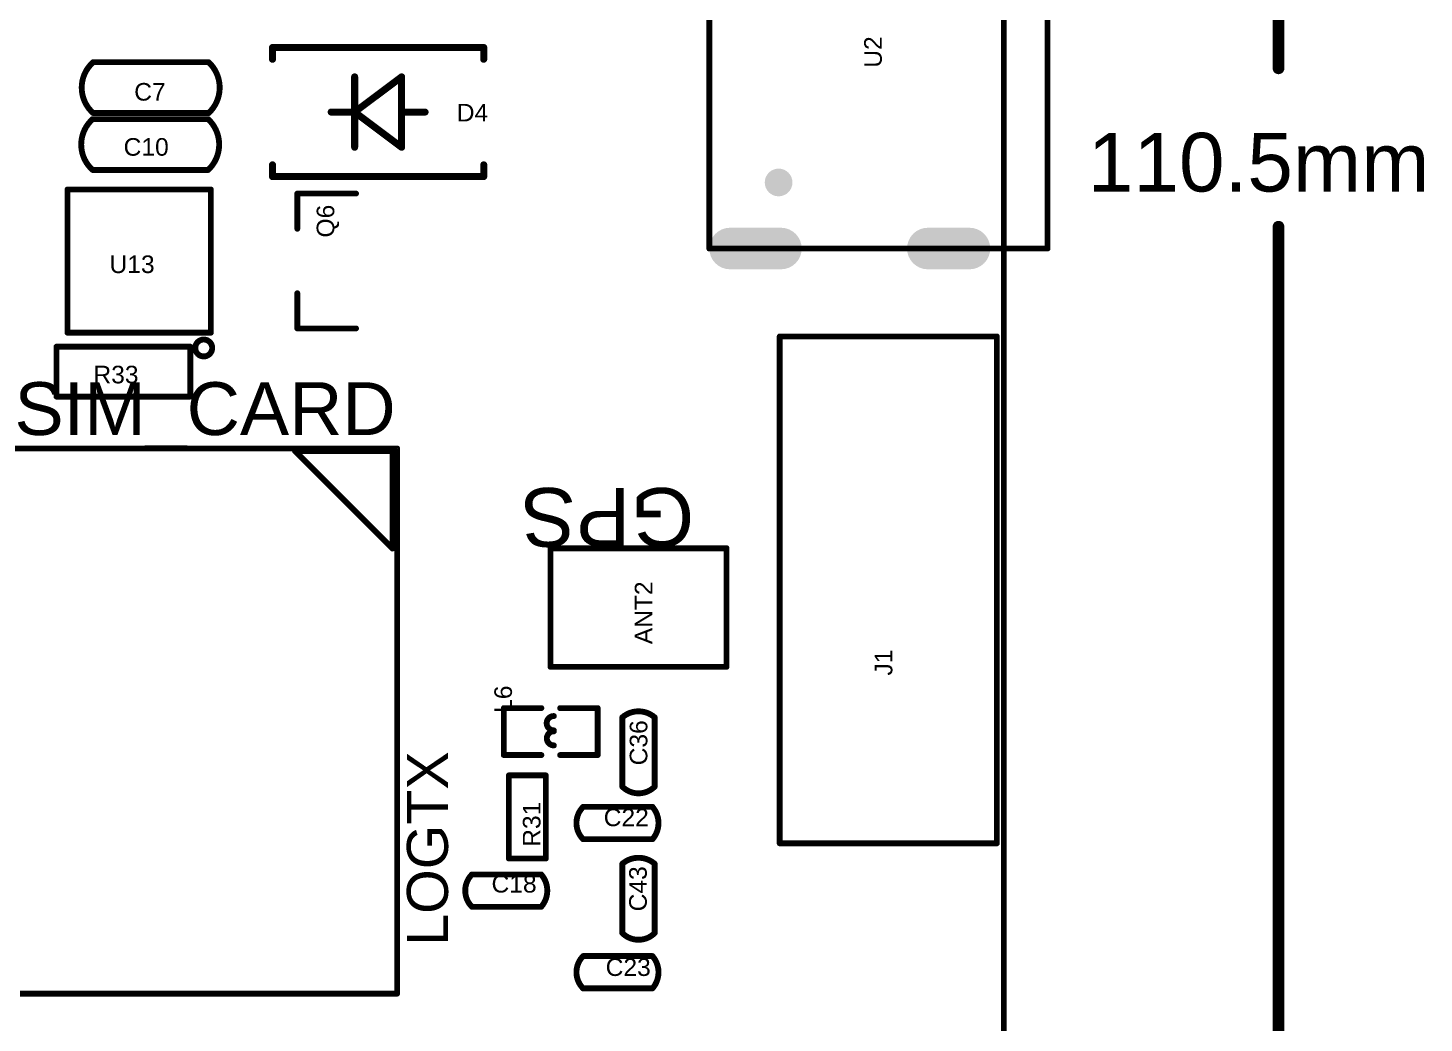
# Model space of a CAD drawing. Header units: millimetres. Extents: x 6 to 51, y 8 to 120.
# Drawn here: x 20.88 to 51.09, y 45.32 to 66.86 of the extents above; entities that cross this region are included whole.
import ezdxf

# ---------------------------------------------------------------- set-up
doc = ezdxf.new("R2010")
doc.units = ezdxf.units.MM
for name, color, linetype in [('KeepOutLayer', 6, 'Continuous'), ('MultiLayer', 9, 'Continuous'), ('PadHoleLayer', 156, 'Continuous'), ('TopOverlay', 2, 'Continuous')]:
    doc.layers.add(name, color=color, linetype=linetype)
doc.layers.get('0').off()
doc.styles.add('Arial', font='arial.ttf', dxfattribs={"height": 0.2})

# ---------------------------------------------------------------- blocks, each defined once
blk = doc.blocks.new('MICRO_SIM_2')
at = {"layer": 'TopOverlay', "const_width": 0.127}
for points in [[(-5.9, 0), (5.9, 0)], [(-5.9, 0), (-5.9, -14.097)], [(5.9, 0), (5.9, -14.097)], [(5.842, -11.887), (3.734, -13.995)], [(5.842, -11.887), (5.842, -13.995)], [(-5.9, -14.097), (5.9, -14.097)], [(3.734, -13.995), (5.842, -13.995)]]:
    blk.add_lwpolyline(points, dxfattribs=at)
at = {"layer": 'TopOverlay', "const_width": 0.0635}
for points in [[(-5.932, 0, 1), (-5.868, 0, 1)], [(-5.932, 0, 1), (-5.868, 0, 1)], [(5.868, 0, 1), (5.932, 0, 1)], [(5.868, 0, 1), (5.932, 0, 1)], [(5.81, -11.887, 1), (5.874, -11.887, 1)], [(5.81, -11.887, 1), (5.874, -11.887, 1)], [(-5.932, -14.097, 1), (-5.868, -14.097, 1)], [(-5.932, -14.097, 1), (-5.868, -14.097, 1)], [(3.702, -13.995, 1), (3.766, -13.995, 1)], [(3.702, -13.995, 1), (3.766, -13.995, 1)], [(5.81, -13.995, 1), (5.874, -13.995, 1)], [(5.81, -13.995, 1), (5.874, -13.995, 1)], [(5.868, -14.097, 1), (5.932, -14.097, 1)], [(5.868, -14.097, 1), (5.932, -14.097, 1)]]:
    blk.add_lwpolyline(points, format="xyb", close=True, dxfattribs=at)
blk = doc.blocks.new('TYPE_C3_0_8')
at = {"layer": 'MultiLayer'}
h = blk.add_hatch(color=9, dxfattribs=at)
edge = h.paths.add_edge_path()
edge.add_arc((-4.32, -1.55), 0.45, 180, 360)
edge.add_line((-3.87, -1.55), (-3.87, -0.45))
edge.add_arc((-4.32, -0.45), 0.45, 0, 180)
edge.add_line((-4.77, -0.45), (-4.77, -1.55))
h = blk.add_hatch(color=9, dxfattribs=at)
edge = h.paths.add_edge_path()
edge.add_arc((4.32, -1.55), 0.45, 180, 360)
edge.add_line((4.77, -1.55), (4.77, -0.45))
edge.add_arc((4.32, -0.45), 0.45, 0, 180)
edge.add_line((3.87, -0.45), (3.87, -1.55))
h = blk.add_hatch(color=9, dxfattribs=at)
edge = h.paths.add_edge_path()
edge.add_arc((-2.89, -1.5), 0.3, 0, 360)
h = blk.add_hatch(color=9, dxfattribs=at)
edge = h.paths.add_edge_path()
edge.add_arc((2.89, -1.5), 0.3, 0, 360)
h = blk.add_hatch(color=9, dxfattribs=at)
edge = h.paths.add_edge_path()
edge.add_arc((-4.32, -5.63), 0.45, 180, 360)
edge.add_line((-3.87, -5.63), (-3.87, -4.73))
edge.add_arc((-4.32, -4.73), 0.45, 0, 180)
edge.add_line((-4.77, -4.73), (-4.77, -5.63))
h = blk.add_hatch(color=9, dxfattribs=at)
edge = h.paths.add_edge_path()
edge.add_arc((4.32, -5.63), 0.45, 180, 360)
edge.add_line((4.77, -5.63), (4.77, -4.73))
edge.add_arc((4.32, -4.73), 0.45, 0, 180)
edge.add_line((3.87, -4.73), (3.87, -5.63))
at = {"layer": 'PadHoleLayer'}
h = blk.add_hatch(color=156, dxfattribs=at)
edge = h.paths.add_edge_path()
edge.add_arc((-4.32, -1.55), 0.3, 180, 360)
edge.add_line((-4.02, -1.55), (-4.02, -0.45))
edge.add_arc((-4.32, -0.45), 0.3, 0, 180)
edge.add_line((-4.62, -0.45), (-4.62, -1.55))
h = blk.add_hatch(color=156, dxfattribs=at)
edge = h.paths.add_edge_path()
edge.add_arc((4.32, -1.55), 0.3, 180, 360)
edge.add_line((4.62, -1.55), (4.62, -0.45))
edge.add_arc((4.32, -0.45), 0.3, 0, 180)
edge.add_line((4.02, -0.45), (4.02, -1.55))
h = blk.add_hatch(color=156, dxfattribs=at)
edge = h.paths.add_edge_path()
edge.add_arc((-2.89, -1.5), 0.3, 0, 360)
h = blk.add_hatch(color=156, dxfattribs=at)
edge = h.paths.add_edge_path()
edge.add_arc((2.89, -1.5), 0.3, 0, 360)
h = blk.add_hatch(color=156, dxfattribs=at)
edge = h.paths.add_edge_path()
edge.add_arc((-4.32, -5.63), 0.3, 180, 360)
edge.add_line((-4.02, -5.63), (-4.02, -4.73))
edge.add_arc((-4.32, -4.73), 0.3, 0, 180)
edge.add_line((-4.62, -4.73), (-4.62, -5.63))
h = blk.add_hatch(color=156, dxfattribs=at)
edge = h.paths.add_edge_path()
edge.add_arc((4.32, -5.63), 0.3, 180, 360)
edge.add_line((4.62, -5.63), (4.62, -4.73))
edge.add_arc((4.32, -4.73), 0.3, 0, 180)
edge.add_line((4.02, -4.73), (4.02, -5.63))
at = {"layer": 'TopOverlay', "const_width": 0.127}
for points in [[(-4.32, 0), (4.32, 0)], [(-4.32, 0), (-4.32, -7.32)], [(4.32, 0), (4.32, -7.32)], [(-4.32, -7.32), (4.32, -7.32)]]:
    blk.add_lwpolyline(points, dxfattribs=at)
at = {"layer": 'TopOverlay', "const_width": 0.0635}
for points in [[(-4.352, 0, 1), (-4.288, 0, 1)], [(-4.352, 0, 1), (-4.288, 0, 1)], [(4.288, 0, 1), (4.352, 0, 1)], [(4.288, 0, 1), (4.352, 0, 1)], [(-4.352, -7.32, 1), (-4.288, -7.32, 1)], [(-4.352, -7.32, 1), (-4.288, -7.32, 1)], [(4.288, -7.32, 1), (4.352, -7.32, 1)], [(4.288, -7.32, 1), (4.352, -7.32, 1)]]:
    blk.add_lwpolyline(points, format="xyb", close=True, dxfattribs=at)
blk = doc.blocks.new('DFN_8_13')
at = {"layer": 'TopOverlay'}
for points, const_width in [([(-1.214, 1.88, 1), (-1.58, 1.88, 1)], 0.127), ([(-1.612, 1.88, 1), (-1.548, 1.88, 1)], 0.0635), ([(-1.246, 1.88, 1), (-1.182, 1.88, 1)], 0.0635), ([(-1.582, 1.55, 1), (-1.518, 1.55, 1)], 0.0635), ([(-1.582, 1.55, 1), (-1.518, 1.55, 1)], 0.0635), ([(1.518, 1.55, 1), (1.582, 1.55, 1)], 0.0635), ([(1.518, 1.55, 1), (1.582, 1.55, 1)], 0.0635), ([(-1.582, -1.55, 1), (-1.518, -1.55, 1)], 0.0635), ([(-1.582, -1.55, 1), (-1.518, -1.55, 1)], 0.0635), ([(1.518, -1.55, 1), (1.582, -1.55, 1)], 0.0635), ([(1.518, -1.55, 1), (1.582, -1.55, 1)], 0.0635)]:
    blk.add_lwpolyline(points, format="xyb", close=True, dxfattribs=dict(at, const_width=const_width))
at = {"layer": 'TopOverlay', "const_width": 0.127}
for points in [[(1.55, 1.55), (-1.55, 1.55)], [(-1.55, 1.55), (-1.55, -1.55)], [(1.55, 1.55), (1.55, -1.55)], [(1.55, -1.55), (-1.55, -1.55)]]:
    blk.add_lwpolyline(points, dxfattribs=at)
blk = doc.blocks.new('R0603_78')
at = {"layer": 'TopOverlay', "const_width": 0.127}
for points in [[(-1.435, -0.54), (-1.435, 0.54)], [(-1.435, 0.54), (1.46, 0.54)], [(1.46, -0.54), (1.46, 0.54)], [(-1.435, -0.54), (1.46, -0.54)]]:
    blk.add_lwpolyline(points, dxfattribs=at)
at = {"layer": 'TopOverlay', "const_width": 0.0635}
for points in [[(-1.467, 0.54, 1), (-1.403, 0.54, 1)], [(-1.467, 0.54, 1), (-1.403, 0.54, 1)], [(1.429, 0.54, 1), (1.492, 0.54, 1)], [(1.429, 0.54, 1), (1.492, 0.54, 1)], [(-1.467, -0.54, 1), (-1.403, -0.54, 1)], [(-1.467, -0.54, 1), (-1.403, -0.54, 1)], [(1.429, -0.54, 1), (1.492, -0.54, 1)], [(1.429, -0.54, 1), (1.492, -0.54, 1)]]:
    blk.add_lwpolyline(points, format="xyb", close=True, dxfattribs=at)
blk = doc.blocks.new('R0402_80')
at = {"layer": 'TopOverlay', "const_width": 0.127}
for points in [[(-0.898, 0.408), (-0.898, -0.392)], [(-0.898, 0.408), (0.902, 0.408)], [(0.902, 0.408), (0.902, -0.392)], [(-0.898, -0.392), (0.902, -0.392)]]:
    blk.add_lwpolyline(points, dxfattribs=at)
at = {"layer": 'TopOverlay', "const_width": 0.0635}
for points in [[(-0.93, 0.408, 1), (-0.867, 0.408, 1)], [(-0.93, 0.408, 1), (-0.867, 0.408, 1)], [(0.87, 0.408, 1), (0.933, 0.408, 1)], [(0.87, 0.408, 1), (0.933, 0.408, 1)], [(-0.93, -0.392, 1), (-0.867, -0.392, 1)], [(-0.93, -0.392, 1), (-0.867, -0.392, 1)], [(0.87, -0.392, 1), (0.933, -0.392, 1)], [(0.87, -0.392, 1), (0.933, -0.392, 1)]]:
    blk.add_lwpolyline(points, format="xyb", close=True, dxfattribs=at)
blk = doc.blocks.new('SOT_23_97')
at = {"layer": 'TopOverlay', "const_width": 0.127}
for points in [[(-1.4605, 1.2065), (-0.6985, 1.2065)], [(-1.4605, 1.2065), (-1.4605, -0.0635)], [(0.6985, 1.2065), (1.4605, 1.2065)], [(1.4605, 1.2065), (1.4605, -0.0635)]]:
    blk.add_lwpolyline(points, dxfattribs=at)
at = {"layer": 'TopOverlay', "const_width": 0.0635}
for points in [[(-1.49225, 1.2065, 1), (-1.42875, 1.2065, 1)], [(-1.49225, 1.2065, 1), (-1.42875, 1.2065, 1)], [(-0.73025, 1.2065, 1), (-0.66675, 1.2065, 1)], [(0.66675, 1.2065, 1), (0.73025, 1.2065, 1)], [(1.42875, 1.2065, 1), (1.49225, 1.2065, 1)], [(1.42875, 1.2065, 1), (1.49225, 1.2065, 1)], [(-1.49225, -0.0635, 1), (-1.42875, -0.0635, 1)], [(1.42875, -0.0635, 1), (1.49225, -0.0635, 1)]]:
    blk.add_lwpolyline(points, format="xyb", close=True, dxfattribs=at)
blk = doc.blocks.new('FB0402_107')
at = {"layer": 'TopOverlay', "const_width": 0.127}
for points in [[(-0.2032, 0.508), (-1.016, 0.508)], [(-1.016, 0.508), (-1.016, -0.508)], [(1.016, 0.508), (0.2032, 0.508)], [(1.016, 0.508), (1.016, -0.508)], [(-0.2032, -0.508), (-1.016, -0.508)], [(1.016, -0.508), (0.2032, -0.508)]]:
    blk.add_lwpolyline(points, dxfattribs=at)
at = {"layer": 'TopOverlay', "const_width": 0.0635}
for points in [[(-1.04775, 0.508, 1), (-0.98425, 0.508, 1)], [(-1.04775, 0.508, 1), (-0.98425, 0.508, 1)], [(-0.23495, 0.508, 1), (-0.17145, 0.508, 1)], [(-0.099314, 0.298958, 1), (-0.035814, 0.298958, 1)], [(0.17145, 0.508, 1), (0.23495, 0.508, 1)], [(0.98425, 0.508, 1), (1.04775, 0.508, 1)], [(0.98425, 0.508, 1), (1.04775, 0.508, 1)], [(-0.099314, -0.005842, 1), (-0.035814, -0.005842, 1)], [(-0.099314, -0.0254, 1), (-0.035814, -0.0254, 1)], [(-0.099314, -0.336296, 1), (-0.035814, -0.336296, 1)], [(-1.04775, -0.508, 1), (-0.98425, -0.508, 1)], [(-1.04775, -0.508, 1), (-0.98425, -0.508, 1)], [(-0.23495, -0.508, 1), (-0.17145, -0.508, 1)], [(0.17145, -0.508, 1), (0.23495, -0.508, 1)], [(0.98425, -0.508, 1), (1.04775, -0.508, 1)], [(0.98425, -0.508, 1), (1.04775, -0.508, 1)]]:
    blk.add_lwpolyline(points, format="xyb", close=True, dxfattribs=at)
at = {"layer": 'TopOverlay', "const_width": 0.127}
for points in [[(-0.067564, 0.298958, -1), (-0.067564, -0.005842)], [(-0.067564, -0.0254, -1), (-0.067564, -0.336296)]]:
    blk.add_lwpolyline(points, format="xyb", dxfattribs=at)
blk = doc.blocks.new('MICRO_SD_113')
at = {"layer": 'TopOverlay', "const_width": 0.127}
for points in [[(0, 3.048), (10.9728, 3.048)], [(0, 3.048), (0, -1.651)], [(10.9728, 3.048), (10.9728, -1.651)], [(0, -1.651), (10.9728, -1.651)]]:
    blk.add_lwpolyline(points, dxfattribs=at)
at = {"layer": 'TopOverlay', "const_width": 0.0635}
for points in [[(-0.03175, 3.048, 1), (0.03175, 3.048, 1)], [(-0.03175, 3.048, 1), (0.03175, 3.048, 1)], [(10.94105, 3.048, 1), (11.00455, 3.048, 1)], [(10.94105, 3.048, 1), (11.00455, 3.048, 1)], [(-0.03175, -1.651, 1), (0.03175, -1.651, 1)], [(-0.03175, -1.651, 1), (0.03175, -1.651, 1)], [(10.94105, -1.651, 1), (11.00455, -1.651, 1)], [(10.94105, -1.651, 1), (11.00455, -1.651, 1)]]:
    blk.add_lwpolyline(points, format="xyb", close=True, dxfattribs=at)
blk = doc.blocks.new('DO_214AC_128')
at = {"layer": 'TopOverlay', "const_width": 0.1524}
for points in [[(-2.286, 1.397), (-2.286, 1.143)], [(2.286, 1.397), (-2.286, 1.397)], [(2.286, 1.397), (2.286, 1.143)], [(-0.508, 0.762), (-0.508, -0.762)], [(0.508, 0), (-0.508, 0.762)], [(0.508, 0.762), (0.508, -0.762)], [(-0.508, 0), (-1.016, 0)], [(0.508, 0), (-0.508, -0.762)], [(1.016, 0), (0.508, 0)], [(-2.286, -1.143), (-2.286, -1.397)], [(2.286, -1.143), (2.286, -1.397)], [(2.286, -1.397), (-2.286, -1.397)]]:
    blk.add_lwpolyline(points, dxfattribs=at)
at = {"layer": 'TopOverlay', "const_width": 0.0762}
for points in [[(-2.3241, 1.397, 1), (-2.2479, 1.397, 1)], [(-2.3241, 1.397, 1), (-2.2479, 1.397, 1)], [(-2.3241, 1.143, 1), (-2.2479, 1.143, 1)], [(2.2479, 1.397, 1), (2.3241, 1.397, 1)], [(2.2479, 1.397, 1), (2.3241, 1.397, 1)], [(2.2479, 1.143, 1), (2.3241, 1.143, 1)], [(-0.5461, 0.762, 1), (-0.4699, 0.762, 1)], [(-0.5461, 0.762, 1), (-0.4699, 0.762, 1)], [(0.4699, 0.762, 1), (0.5461, 0.762, 1)], [(-1.0541, 0, 1), (-0.9779, 0, 1)], [(-0.5461, 0, 1), (-0.4699, 0, 1)], [(0.4699, 0, 1), (0.5461, 0, 1)], [(0.4699, 0, 1), (0.5461, 0, 1)], [(0.4699, 0, 1), (0.5461, 0, 1)], [(0.9779, 0, 1), (1.0541, 0, 1)], [(-0.5461, -0.762, 1), (-0.4699, -0.762, 1)], [(-0.5461, -0.762, 1), (-0.4699, -0.762, 1)], [(0.4699, -0.762, 1), (0.5461, -0.762, 1)], [(-2.3241, -1.143, 1), (-2.2479, -1.143, 1)], [(2.2479, -1.143, 1), (2.3241, -1.143, 1)], [(-2.3241, -1.397, 1), (-2.2479, -1.397, 1)], [(-2.3241, -1.397, 1), (-2.2479, -1.397, 1)], [(2.2479, -1.397, 1), (2.3241, -1.397, 1)], [(2.2479, -1.397, 1), (2.3241, -1.397, 1)]]:
    blk.add_lwpolyline(points, format="xyb", close=True, dxfattribs=at)
blk = doc.blocks.new('C0603_133')
at = {"layer": 'TopOverlay', "const_width": 0.127}
for points in [[(-1.262, -0.559, -0.450467), (-1.262, 0.541)], [(1.238, 0.541, -0.432739), (1.238, -0.559)]]:
    blk.add_lwpolyline(points, format="xyb", dxfattribs=at)
for points in [[(-1.262, 0.541), (1.238, 0.541)], [(-1.262, -0.559), (1.238, -0.559)]]:
    blk.add_lwpolyline(points, dxfattribs=at)
at = {"layer": 'TopOverlay', "const_width": 0.0635}
for points in [[(-1.294, 0.541, 1), (-1.23, 0.541, 1)], [(-1.294, 0.541, 1), (-1.23, 0.541, 1)], [(1.206, 0.541, 1), (1.27, 0.541, 1)], [(1.206, 0.541, 1), (1.27, 0.541, 1)], [(-1.294, -0.559, 1), (-1.23, -0.559, 1)], [(-1.294, -0.559, 1), (-1.23, -0.559, 1)], [(1.206, -0.559, 1), (1.27, -0.559, 1)], [(1.206, -0.559, 1), (1.27, -0.559, 1)]]:
    blk.add_lwpolyline(points, format="xyb", close=True, dxfattribs=at)
blk = doc.blocks.new('C0402_142')
at = {"layer": 'TopOverlay', "const_width": 0.127}
for points in [[(-0.745, -0.347, -0.373387), (-0.745, 0.353)], [(0.755, 0.353, -0.414214), (0.755, -0.347)]]:
    blk.add_lwpolyline(points, format="xyb", dxfattribs=at)
for points in [[(-0.745, 0.353), (0.755, 0.353)], [(-0.745, -0.347), (0.755, -0.347)]]:
    blk.add_lwpolyline(points, dxfattribs=at)
at = {"layer": 'TopOverlay', "const_width": 0.0635}
for points in [[(-0.777, 0.353, 1), (-0.714, 0.353, 1)], [(-0.777, 0.353, 1), (-0.714, 0.353, 1)], [(0.723, 0.353, 1), (0.787, 0.353, 1)], [(0.723, 0.353, 1), (0.787, 0.353, 1)], [(-0.777, -0.347, 1), (-0.713, -0.347, 1)], [(-0.777, -0.347, 1), (-0.713, -0.347, 1)], [(0.723, -0.347, 1), (0.787, -0.347, 1)], [(0.723, -0.347, 1), (0.787, -0.347, 1)]]:
    blk.add_lwpolyline(points, format="xyb", close=True, dxfattribs=at)
blk = doc.blocks.new('C0402_150')
at = {"layer": 'TopOverlay', "const_width": 0.127}
for points in [[(-0.745, -0.347, -0.373387), (-0.745, 0.353)], [(0.755, 0.353, -0.414214), (0.755, -0.347)]]:
    blk.add_lwpolyline(points, format="xyb", dxfattribs=at)
for points in [[(-0.745, 0.353), (0.755, 0.353)], [(-0.745, -0.347), (0.755, -0.347)]]:
    blk.add_lwpolyline(points, dxfattribs=at)
at = {"layer": 'TopOverlay', "const_width": 0.0635}
for points in [[(-0.777, 0.353, 1), (-0.714, 0.353, 1)], [(-0.777, 0.353, 1), (-0.714, 0.353, 1)], [(0.723, 0.353, 1), (0.787, 0.353, 1)], [(0.723, 0.353, 1), (0.787, 0.353, 1)], [(-0.777, -0.347, 1), (-0.713, -0.347, 1)], [(-0.777, -0.347, 1), (-0.713, -0.347, 1)], [(0.723, -0.347, 1), (0.787, -0.347, 1)], [(0.723, -0.347, 1), (0.787, -0.347, 1)]]:
    blk.add_lwpolyline(points, format="xyb", close=True, dxfattribs=at)
blk = doc.blocks.new('C0402_164')
at = {"layer": 'TopOverlay', "const_width": 0.127}
for points in [[(-0.745, -0.347, -0.373387), (-0.745, 0.353)], [(0.755, 0.353, -0.414214), (0.755, -0.347)]]:
    blk.add_lwpolyline(points, format="xyb", dxfattribs=at)
for points in [[(0.755, 0.353), (-0.745, 0.353)], [(0.755, -0.347), (-0.745, -0.347)]]:
    blk.add_lwpolyline(points, dxfattribs=at)
at = {"layer": 'TopOverlay', "const_width": 0.0635}
for points in [[(-0.777, 0.353, 1), (-0.714, 0.353, 1)], [(-0.777, 0.353, 1), (-0.714, 0.353, 1)], [(0.723, 0.353, 1), (0.787, 0.353, 1)], [(0.723, 0.353, 1), (0.787, 0.353, 1)], [(-0.777, -0.347, 1), (-0.713, -0.347, 1)], [(-0.777, -0.347, 1), (-0.713, -0.347, 1)], [(0.723, -0.347, 1), (0.787, -0.347, 1)], [(0.723, -0.347, 1), (0.787, -0.347, 1)]]:
    blk.add_lwpolyline(points, format="xyb", close=True, dxfattribs=at)
blk = doc.blocks.new('C0402_165')
at = {"layer": 'TopOverlay', "const_width": 0.127}
for points in [[(-0.745, -0.347, -0.373387), (-0.745, 0.353)], [(0.755, 0.353, -0.414214), (0.755, -0.347)]]:
    blk.add_lwpolyline(points, format="xyb", dxfattribs=at)
for points in [[(0.755, 0.353), (-0.745, 0.353)], [(0.755, -0.347), (-0.745, -0.347)]]:
    blk.add_lwpolyline(points, dxfattribs=at)
at = {"layer": 'TopOverlay', "const_width": 0.0635}
for points in [[(-0.777, 0.353, 1), (-0.714, 0.353, 1)], [(-0.777, 0.353, 1), (-0.714, 0.353, 1)], [(0.723, 0.353, 1), (0.787, 0.353, 1)], [(0.723, 0.353, 1), (0.787, 0.353, 1)], [(-0.777, -0.347, 1), (-0.713, -0.347, 1)], [(-0.777, -0.347, 1), (-0.713, -0.347, 1)], [(0.723, -0.347, 1), (0.787, -0.347, 1)], [(0.723, -0.347, 1), (0.787, -0.347, 1)]]:
    blk.add_lwpolyline(points, format="xyb", close=True, dxfattribs=at)
blk = doc.blocks.new('C0402_170')
at = {"layer": 'TopOverlay', "const_width": 0.127}
for points in [[(-0.745, -0.347, -0.373387), (-0.745, 0.353)], [(0.755, 0.353, -0.414214), (0.755, -0.347)]]:
    blk.add_lwpolyline(points, format="xyb", dxfattribs=at)
for points in [[(0.755, 0.353), (-0.745, 0.353)], [(0.755, -0.347), (-0.745, -0.347)]]:
    blk.add_lwpolyline(points, dxfattribs=at)
at = {"layer": 'TopOverlay', "const_width": 0.0635}
for points in [[(-0.777, 0.353, 1), (-0.714, 0.353, 1)], [(-0.777, 0.353, 1), (-0.714, 0.353, 1)], [(0.723, 0.353, 1), (0.787, 0.353, 1)], [(0.723, 0.353, 1), (0.787, 0.353, 1)], [(-0.777, -0.347, 1), (-0.713, -0.347, 1)], [(-0.777, -0.347, 1), (-0.713, -0.347, 1)], [(0.723, -0.347, 1), (0.787, -0.347, 1)], [(0.723, -0.347, 1), (0.787, -0.347, 1)]]:
    blk.add_lwpolyline(points, format="xyb", close=True, dxfattribs=at)
blk = doc.blocks.new('C0603_178')
at = {"layer": 'TopOverlay', "const_width": 0.127}
for points in [[(-1.262, -0.559, -0.450467), (-1.262, 0.541)], [(1.238, 0.541, -0.432739), (1.238, -0.559)]]:
    blk.add_lwpolyline(points, format="xyb", dxfattribs=at)
for points in [[(-1.262, 0.541), (1.238, 0.541)], [(-1.262, -0.559), (1.238, -0.559)]]:
    blk.add_lwpolyline(points, dxfattribs=at)
at = {"layer": 'TopOverlay', "const_width": 0.0635}
for points in [[(-1.294, 0.541, 1), (-1.23, 0.541, 1)], [(-1.294, 0.541, 1), (-1.23, 0.541, 1)], [(1.206, 0.541, 1), (1.27, 0.541, 1)], [(1.206, 0.541, 1), (1.27, 0.541, 1)], [(-1.294, -0.559, 1), (-1.23, -0.559, 1)], [(-1.294, -0.559, 1), (-1.23, -0.559, 1)], [(1.206, -0.559, 1), (1.27, -0.559, 1)], [(1.206, -0.559, 1), (1.27, -0.559, 1)]]:
    blk.add_lwpolyline(points, format="xyb", close=True, dxfattribs=at)
blk = doc.blocks.new('ANT_JACK_180')
at = {"layer": 'TopOverlay', "const_width": 0.127}
for points in [[(-0.762, 3.2004), (1.8034, 3.2004)], [(-0.762, 3.2004), (-0.762, -0.6096)], [(1.8034, 3.2004), (1.8034, -0.6096)], [(-0.762, -0.6096), (1.8034, -0.6096)]]:
    blk.add_lwpolyline(points, dxfattribs=at)
at = {"layer": 'TopOverlay', "const_width": 0.0635}
for points in [[(-0.79375, 3.2004, 1), (-0.73025, 3.2004, 1)], [(-0.79375, 3.2004, 1), (-0.73025, 3.2004, 1)], [(1.77165, 3.2004, 1), (1.83515, 3.2004, 1)], [(1.77165, 3.2004, 1), (1.83515, 3.2004, 1)], [(-0.79375, -0.6096, 1), (-0.73025, -0.6096, 1)], [(-0.79375, -0.6096, 1), (-0.73025, -0.6096, 1)], [(1.77165, -0.6096, 1), (1.83515, -0.6096, 1)], [(1.77165, -0.6096, 1), (1.83515, -0.6096, 1)]]:
    blk.add_lwpolyline(points, format="xyb", close=True, dxfattribs=at)

msp = doc.modelspace()

# ---------------------------------------------------------------- linework, layer by layer
at = {"layer": 'KeepOutLayer', "const_width": 0.127}
msp.add_lwpolyline([(42, 11.032), (42, 117.522)], dxfattribs=at)
at = {"layer": 'MultiLayer', "const_width": 0.254}
for points in [[(47.944, 65.985), (47.944, 119.541)], [(47.944, 9), (47.944, 62.556)]]:
    msp.add_lwpolyline(points, dxfattribs=at)
at = {"layer": 'MultiLayer', "const_width": 0.127}
for points in [[(47.88, 65.985, 1), (48.007, 65.985, 1)], [(47.88, 62.556, 1), (48.007, 62.556, 1)]]:
    msp.add_lwpolyline(points, format="xyb", close=True, dxfattribs=at)

# ---------------------------------------------------------------- block references
for name, p, rotation in [('TYPE_C3_0_8', (35.625, 66.404), 90), ('DO_214AC_128', (28.458, 65.038), 180), ('DFN_8_13', (23.287, 61.811), 180), ('SOT_23_97', (27.916, 61.814), 90), ('MICRO_SD_113', (40.197, 49.208), 90), ('MICRO_SIM_2', (14.773, 51.855), 90), ('ANT_JACK_180', (35.389, 53.792), 90), ('FB0402_107', (32.194, 51.627), 180), ('C0402_150', (34.09, 51.19), 270), ('R0402_80', (31.695, 49.777), 90), ('C0402_165', (33.65, 49.65), 180), ('C0402_142', (34.09, 48.02), 270), ('C0402_170', (31.243, 48.187), 180), ('C0402_164', (33.65, 46.42), 180)]:
    msp.add_blockref(name, p, dxfattribs=dict(rotation=rotation))
for name, p in [('C0603_133', (23.553, 65.576)), ('C0603_178', (23.542, 64.344)), ('R0603_78', (22.932, 59.419))]:
    msp.add_blockref(name, p)

# ---------------------------------------------------------------- texts
at = {"layer": 'MultiLayer', "style": 'Arial'}
msp.add_text('110.5mm', height=1.27, dxfattribs=at).set_placement((43.816, 63.318))
at = {"layer": 'TopOverlay', "style": 'Arial'}
for s, height, rotation, p in [('U2', 0.381, 90, (39.358, 65.998)), ('Q6', 0.381, 90, (27.509, 62.322)), ('GPS', 1.27, 180, (35.3, 56.9)), ('ANT2', 0.381, 90, (34.394, 53.518)), ('J1', 0.381, 90, (39.587, 52.84)), ('L6', 0.381, 90, (31.354, 52.032)), ('C36', 0.381, 90, (34.284, 50.896)), ('LOGTX', 0.889, 90, (29.97, 46.99)), ('R31', 0.381, 90, (31.971, 49.133)), ('C43', 0.381, 90, (34.272, 47.735))]:
    msp.add_text(s, height=height, rotation=rotation, dxfattribs=at).set_placement(p)
for s, height, p in [('C7', 0.381, (23.179, 65.286)), ('D4', 0.381, (30.16, 64.835)), ('C10', 0.381, (22.95, 64.093)), ('U13', 0.381, (22.645, 61.553)), ('R33', 0.381, (22.297, 59.165)), ('SIM_CARD', 1.143, (20.588, 58.047)), ('C22', 0.381, (33.34, 49.579)), ('C18', 0.381, (30.912, 48.142)), ('C23', 0.381, (33.382, 46.337))]:
    msp.add_text(s, height=height, dxfattribs=at).set_placement(p)

doc.saveas('drawing.dxf')
